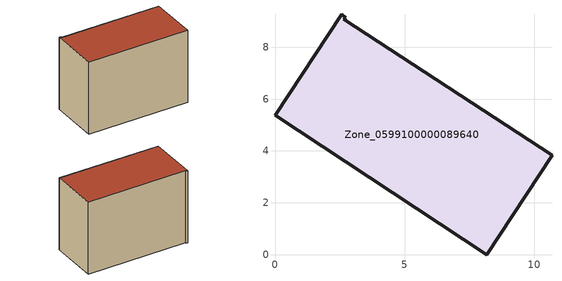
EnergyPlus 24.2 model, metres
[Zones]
Zone_0599100000089640
 floor ground (C_G): 2.57,9.27 2.72,9.14 2.66,9.07 10.68,3.83 8.17,0 0,5.37 z0
 wall outside (C_F): 8.17,0 10.68,3.83 2.66,9.07 2.72,9.14 2.57,9.27 0,5.37 8.17,0 z0:7.06
 roof outside (C_R): 2.72,9.14 2.57,9.27 0,5.37 8.17,0 10.68,3.83 2.66,9.07 z7.06
[BUILDING]
Pand.0599100000089640: North Axis=0; Terrain=City; Loads Convergence Tolerance Value=0.04; Temperature Convergence Tolerance Value=0.4; Solar Distribution=FullExterior; Maximum Number of Warmup Days=25; Minimum Number of Warmup Days=1
[Site:Location]
Rotterdam.The.Hague.AP_ZH_NLD Design_Conditions: Latitude=51.96; Longitude=4.45; Time Zone=1; Elevation=-4.5
[SITE:GROUNDTEMPERATURE:BUILDINGSURFACE]
18, 18, 18, 18, 18, 18, 18, 18, 18, 18, 18, 18
[MATERIAL] Thermal Absorptance=0.9; Solar Absorptance=0.7; Visible Absorptance=0.7
Name | Roughness | Thickness | Conductivity | Density | Specific Heat
G.TC.1946 | MediumSmooth | 0.15 | 1 | 540 | 1210
F.TC.1946 | Rough | 0.3 | 0.857143 | 1920 | 840
R.TC.1946 | MediumRough | 0.2 | 0.909091 | 1500 | 1000
[CONSTRUCTION]
C_G: G.TC.1946
C_F: F.TC.1946
C_R: R.TC.1946
[ZONE]
Zone_0599100000089640: Type=1; Multiplier=1; Ceiling Height=Autocalculate; Volume=Autocalculate; Floor Area=autocalculate; Part of Total Floor Area=Yes
[ZONEINFILTRATION:DESIGNFLOWRATE]
Infil_Zone_0599100000089640: Zone or ZoneList or Space or SpaceList=Zone_0599100000089640; Schedule=AlwaysOn; Design Flow Rate Calculation Method=Flow/Area; Flow Rate per Floor Area=0.003; Constant Term Coefficient=1; Temperature Term Coefficient=0; Velocity Term Coefficient=0; Velocity Squared Term Coefficient=0
[HVACTEMPLATE:ZONE:IDEALLOADSAIRSYSTEM]
Zone_0599100000089640: Maximum Heating Supply Air Temperature=50; Minimum Cooling Supply Air Temperature=13; Maximum Heating Supply Air Humidity Ratio=0.0156; Minimum Cooling Supply Air Humidity Ratio=0.0077; Heating Limit=NoLimit; Cooling Limit=NoLimit; Dehumidification Control Type=ConstantSensibleHeatRatio; Cooling Sensible Heat Ratio=0.7; Dehumidification Setpoint=60; Humidification Control Type=None; Humidification Setpoint=30; Outdoor Air Method=None; Outdoor Air Flow Rate per Person=0.00944; Outdoor Air Flow Rate per Zone Floor Area=0; Outdoor Air Flow Rate per Zone=0; Demand Controlled Ventilation Type=None; Outdoor Air Economizer Type=NoEconomizer; Heat Recovery Type=None; Sensible Heat Recovery Effectiveness=0.7; Latent Heat Recovery Effectiveness=0.65
[ZONECONTROL:THERMOSTAT]
ThermostatControl_Zone_0599100000089640: Zone or ZoneList=Zone_0599100000089640; Control Type Schedule=DualSetpointControlType; Control 1=Thermostat_Zone_0599100000089640; Temperature Difference Between Cutout And Setpoint=0
[THERMOSTATSETPOINT:DUALSETPOINT]
Thermostat_Zone_0599100000089640: Heating Setpoint Temperature Schedule=HeatingSetpoint_Zone_0599100000089640; Cooling Setpoint Temperature Schedule=CoolingSetpoint_Zone_0599100000089640
[SCHEDULE:COMPACT]
HeatingSetpoint_Zone_0599100000089640: Through: 12/31, For: AllDays, Until: 24:00, 21
CoolingSetpoint_Zone_0599100000089640: Through: 12/31, For: AllDays, Until: 24:00, 24
DualSetpointControlType: Through: 12/31, For: AllDays, Until: 24:00, 4
AlwaysOn: Through: 12/31, For: AllDays, Until: 24:00, 1
